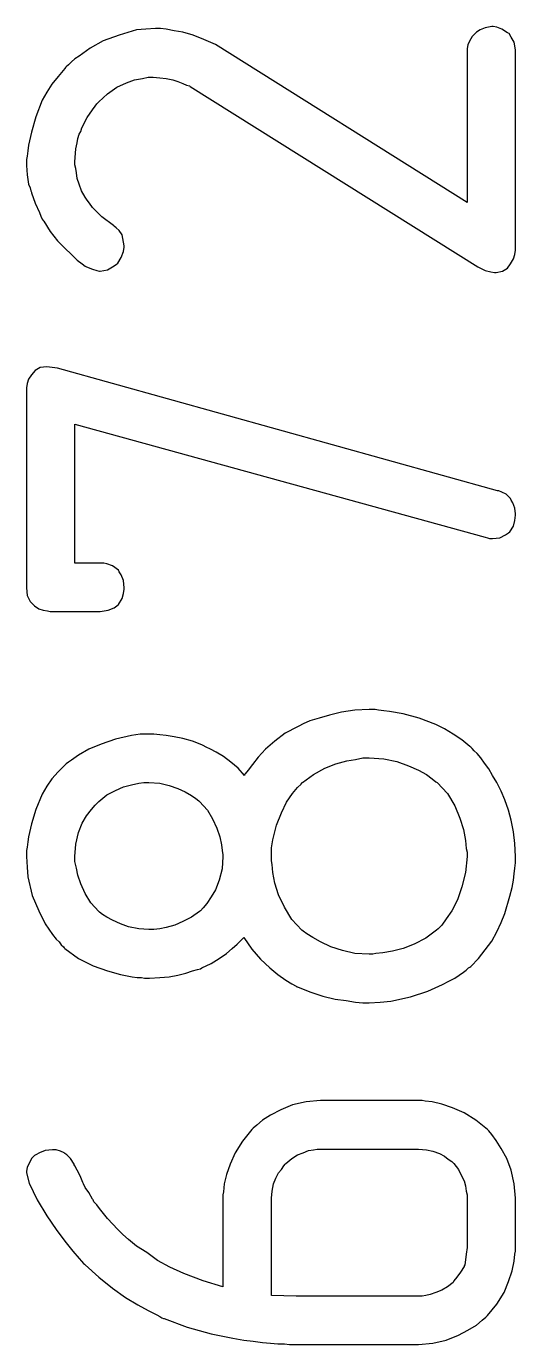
# Model space of a CAD drawing. Header units: inches. Extents: x 0 to 594, y -420 to 0.
# Drawn here: x 161.563 to 162.812, y -67.083 to -63.713 of the extents above; entities that cross this region are included whole.
import ezdxf

# ---------------------------------------------------------------- set-up
doc = ezdxf.new("R2010")
doc.units = ezdxf.units.IN
doc.header["$MEASUREMENT"] = 0

msp = doc.modelspace()

# ---------------------------------------------------------------- linework, layer by layer
at = {"color": 18, "true_color": 0x000000}
for p, q in [((161.844, -63.722), (161.7996, -63.735)), ((161.8681, -63.7202), (161.844, -63.722)), ((161.8922, -63.7183), (161.8681, -63.7202)), ((161.8959, -63.7183), (161.8922, -63.7183)), ((161.9051, -63.7183), (161.8959, -63.7183)), ((161.9199, -63.7202), (161.9051, -63.7183)), ((161.9403, -63.7239), (161.9199, -63.7202)), ((161.9625, -63.7276), (161.9403, -63.7239)), ((162.7217, -63.722), (162.7124, -63.7276)), ((162.7347, -63.7164), (162.7217, -63.722)), ((162.7513, -63.7127), (162.7347, -63.7164)), ((162.755, -63.7127), (162.7513, -63.7127)), ((162.7643, -63.7146), (162.755, -63.7127)), ((162.7772, -63.7202), (162.7643, -63.7146)), ((162.7921, -63.7294), (162.7772, -63.7202)), ((161.7588, -63.7498), (161.7255, -63.7683)), ((161.7996, -63.735), (161.7588, -63.7498)), ((161.9884, -63.735), (161.9625, -63.7276)), ((162.0162, -63.7461), (161.9884, -63.735)), ((162.0458, -63.759), (162.0162, -63.7461)), ((162.6884, -64.1627), (162.0458, -63.759)), ((162.6902, -63.759), (162.6884, -63.7701)), ((162.6976, -63.7442), (162.6902, -63.759)), ((162.7013, -63.7387), (162.6976, -63.7442)), ((162.7087, -63.7313), (162.7013, -63.7387)), ((162.7124, -63.7276), (162.7087, -63.7313)), ((162.7958, -63.7313), (162.7921, -63.7294)), ((162.8013, -63.7405), (162.7958, -63.7313)), ((162.8087, -63.7535), (162.8013, -63.7405)), ((162.8106, -63.7627), (162.8087, -63.7535)), ((161.6977, -63.7887), (161.6866, -63.7961)), ((161.7255, -63.7683), (161.6977, -63.7887)), ((162.6884, -63.7701), (162.6884, -64.1627)), ((162.8124, -63.7738), (162.8106, -63.7627)), ((162.8124, -64.2849), (162.8124, -63.7738)), ((161.6607, -63.8201), (161.644, -63.8405)), ((161.6625, -63.8183), (161.6607, -63.8201)), ((161.6644, -63.8164), (161.6625, -63.8183)), ((161.67, -63.8109), (161.6644, -63.8164)), ((161.6774, -63.8035), (161.67, -63.8109)), ((161.6866, -63.7961), (161.6774, -63.8035)), ((161.6274, -63.8609), (161.6144, -63.8812)), ((161.644, -63.8405), (161.6274, -63.8609)), ((161.794, -63.8683), (161.8181, -63.8572)), ((161.8181, -63.8572), (161.8385, -63.8498)), ((161.8385, -63.8498), (161.8588, -63.8461)), ((161.8588, -63.8461), (161.8736, -63.8424)), ((161.8736, -63.8424), (161.8829, -63.8424)), ((161.8829, -63.8424), (161.8847, -63.8424)), ((161.8847, -63.8424), (161.8866, -63.8424)), ((161.8866, -63.8424), (161.9033, -63.8442)), ((161.9033, -63.8442), (161.9199, -63.8461)), ((161.9199, -63.8461), (161.9366, -63.8498)), ((161.9366, -63.8498), (161.9496, -63.8535)), ((161.9496, -63.8535), (161.9625, -63.859)), ((161.9625, -63.859), (161.9718, -63.8627)), ((161.6144, -63.8812), (161.6033, -63.9016)), ((161.7477, -63.9053), (161.7699, -63.8849)), ((161.7699, -63.8849), (161.794, -63.8683)), ((161.9718, -63.8627), (161.9792, -63.8646)), ((161.9792, -63.8646), (161.981, -63.8664)), ((161.981, -63.8664), (162.7161, -64.3275)), ((161.6033, -63.9016), (161.5866, -63.9442)), ((161.7181, -63.9461), (161.7311, -63.9257)), ((161.7311, -63.9257), (161.7385, -63.9164)), ((161.7385, -63.9164), (161.7422, -63.9109)), ((161.7422, -63.9109), (161.7459, -63.9072)), ((161.7459, -63.9072), (161.7477, -63.9053)), ((161.5866, -63.9442), (161.5755, -63.9831)), ((161.7033, -63.9738), (161.7181, -63.9461)), ((161.5755, -63.9831), (161.5681, -64.0164)), ((161.694, -63.9998), (161.6977, -63.9886)), ((161.6977, -63.9886), (161.7014, -63.9812)), ((161.7014, -63.9812), (161.7033, -63.9757)), ((161.7033, -63.9757), (161.7033, -63.9738)), ((161.5681, -64.0164), (161.5663, -64.0312)), ((161.6866, -64.059), (161.6885, -64.0257)), ((161.6885, -64.0257), (161.6922, -64.0109)), ((161.6922, -64.0109), (161.694, -63.9998)), ((161.5644, -64.0442), (161.5626, -64.0534)), ((161.5626, -64.0534), (161.5626, -64.0683)), ((161.5626, -64.0534), (161.5626, -64.0534)), ((161.5663, -64.0312), (161.5644, -64.0442)), ((161.6866, -64.0664), (161.6866, -64.059)), ((161.5626, -64.0683), (161.5644, -64.0923)), ((161.5644, -64.0923), (161.5681, -64.1164)), ((161.6885, -64.0757), (161.6866, -64.0664)), ((161.6903, -64.0868), (161.6885, -64.0757)), ((161.6922, -64.1016), (161.6903, -64.0868)), ((161.5681, -64.1164), (161.5718, -64.1257)), ((161.5718, -64.1257), (161.5737, -64.1331)), ((161.6977, -64.1164), (161.6922, -64.1016)), ((161.7033, -64.1331), (161.6977, -64.1164)), ((161.5737, -64.1331), (161.5755, -64.1368)), ((161.5755, -64.1368), (161.5755, -64.1386)), ((161.5755, -64.1386), (161.5848, -64.1645)), ((161.5848, -64.1645), (161.5959, -64.1886)), ((161.7125, -64.1497), (161.7033, -64.1331)), ((161.7144, -64.1516), (161.7125, -64.1497)), ((161.7181, -64.1571), (161.7144, -64.1516)), ((161.7237, -64.1645), (161.7181, -64.1571)), ((161.7311, -64.1757), (161.7237, -64.1645)), ((161.5959, -64.1886), (161.5996, -64.1979)), ((161.5996, -64.1979), (161.6033, -64.2053)), ((161.7422, -64.1868), (161.7311, -64.1757)), ((161.7551, -64.1997), (161.7422, -64.1868)), ((161.6033, -64.2053), (161.6051, -64.209)), ((161.6051, -64.209), (161.607, -64.2108)), ((161.607, -64.2108), (161.6237, -64.2368)), ((161.7848, -64.222), (161.7551, -64.1997)), ((161.7866, -64.2238), (161.7848, -64.222)), ((161.7922, -64.2275), (161.7866, -64.2238)), ((161.7996, -64.2349), (161.7922, -64.2275)), ((161.6237, -64.2368), (161.6422, -64.2608)), ((161.6422, -64.2608), (161.6607, -64.2794)), ((161.807, -64.246), (161.7996, -64.2349)), ((161.8125, -64.2738), (161.807, -64.246)), ((161.6607, -64.2794), (161.6774, -64.296)), ((161.6774, -64.296), (161.6922, -64.3108)), ((161.8051, -64.3034), (161.8107, -64.2886)), ((161.8107, -64.2886), (161.8125, -64.2775)), ((161.8125, -64.2775), (161.8125, -64.2738)), ((162.8069, -64.3071), (162.8106, -64.296)), ((162.8106, -64.296), (162.8124, -64.2849)), ((161.6922, -64.3108), (161.7051, -64.3201)), ((161.7051, -64.3201), (161.7125, -64.3256)), ((161.7125, -64.3256), (161.7162, -64.3275)), ((161.7162, -64.3275), (161.7311, -64.3331)), ((161.7311, -64.3331), (161.7422, -64.3368)), ((161.7699, -64.3349), (161.7829, -64.3275)), ((161.7829, -64.3275), (161.7922, -64.3219)), ((161.7922, -64.3219), (161.7959, -64.3182)), ((161.7959, -64.3182), (161.8051, -64.3034)), ((162.7161, -64.3275), (162.7347, -64.3368)), ((162.7791, -64.3386), (162.7921, -64.3312)), ((162.7921, -64.3312), (162.7995, -64.3201)), ((162.7995, -64.3201), (162.8069, -64.3071)), ((161.7422, -64.3368), (161.7496, -64.3386)), ((161.7496, -64.3386), (161.7514, -64.3386)), ((161.7514, -64.3386), (161.7607, -64.3368)), ((161.7607, -64.3368), (161.7699, -64.3349)), ((162.7347, -64.3368), (162.7495, -64.3405)), ((162.7495, -64.3405), (162.7587, -64.3423)), ((162.7587, -64.3423), (162.7624, -64.3423)), ((162.7624, -64.3423), (162.7791, -64.3386)), ((161.5848, -64.5923), (161.5755, -64.6034)), ((161.5977, -64.5849), (161.5848, -64.5923)), ((161.6144, -64.583), (161.5977, -64.5849)), ((161.6422, -64.5867), (161.6144, -64.583)), ((162.7661, -64.8997), (161.6422, -64.5867)), ((161.5644, -64.6256), (161.5626, -64.6367)), ((161.5626, -64.6367), (161.5626, -65.1478)), ((161.5626, -64.6367), (161.5626, -64.6367)), ((161.5681, -64.6145), (161.5644, -64.6256)), ((161.5755, -64.6034), (161.5681, -64.6145)), ((161.6866, -65.0848), (161.6866, -64.7293)), ((161.6866, -64.7293), (162.7347, -65.0182)), ((162.7698, -64.8997), (162.7661, -64.8997)), ((162.7772, -64.9034), (162.7698, -64.8997)), ((162.7884, -64.9089), (162.7772, -64.9034)), ((162.7995, -64.92), (162.7884, -64.9089)), ((162.8013, -64.9237), (162.7995, -64.92)), ((162.805, -64.9311), (162.8013, -64.9237)), ((162.8106, -64.9441), (162.805, -64.9311)), ((162.8124, -64.9589), (162.8106, -64.9441)), ((162.8106, -64.9756), (162.8124, -64.9626)), ((162.8124, -64.9626), (162.8124, -64.9589)), ((162.7865, -65.0126), (162.7939, -65.0071)), ((162.7939, -65.0071), (162.7976, -65.0052)), ((162.7976, -65.0052), (162.8069, -64.9904)), ((162.8069, -64.9904), (162.8106, -64.9756)), ((162.7347, -65.0182), (162.7402, -65.02)), ((162.7402, -65.02), (162.7458, -65.0219)), ((162.7458, -65.0219), (162.7513, -65.0219)), ((162.7513, -65.0219), (162.7532, -65.0219)), ((162.7532, -65.0219), (162.7717, -65.02)), ((162.7717, -65.02), (162.7865, -65.0126)), ((161.7496, -65.0848), (161.6866, -65.0848)), ((161.7514, -65.0848), (161.7496, -65.0848)), ((161.7551, -65.0848), (161.7514, -65.0848)), ((161.7607, -65.0848), (161.7551, -65.0848)), ((161.7681, -65.0867), (161.7607, -65.0848)), ((161.7829, -65.0922), (161.7681, -65.0867)), ((161.7977, -65.1033), (161.7829, -65.0922)), ((161.7996, -65.107), (161.7977, -65.1033)), ((161.8051, -65.1145), (161.7996, -65.107)), ((161.8107, -65.1293), (161.8051, -65.1145)), ((161.8125, -65.1478), (161.8107, -65.1293)), ((161.5626, -65.1478), (161.5644, -65.1681)), ((161.5644, -65.1681), (161.5718, -65.183)), ((161.7977, -65.1904), (161.807, -65.1756)), ((161.807, -65.1756), (161.8107, -65.1626)), ((161.8107, -65.1626), (161.8125, -65.1515)), ((161.8125, -65.1515), (161.8125, -65.1478)), ((161.5718, -65.183), (161.5829, -65.1941)), ((161.5829, -65.1941), (161.594, -65.2015)), ((161.594, -65.2015), (161.6051, -65.2052)), ((161.6051, -65.2052), (161.6163, -65.207)), ((161.6163, -65.207), (161.6237, -65.2089)), ((161.6237, -65.2089), (161.6255, -65.2089)), ((161.6255, -65.2089), (161.7514, -65.2089)), ((161.7514, -65.2089), (161.7718, -65.2052)), ((161.7718, -65.2052), (161.7866, -65.1996)), ((161.7866, -65.1996), (161.794, -65.1941)), ((161.794, -65.1941), (161.7977, -65.1904)), ((162.3366, -65.4737), (162.3106, -65.4811)), ((162.368, -65.4663), (162.3366, -65.4737)), ((162.4014, -65.4607), (162.368, -65.4663)), ((162.4384, -65.4588), (162.4014, -65.4607)), ((162.4402, -65.4588), (162.4384, -65.4588)), ((162.4458, -65.4588), (162.4402, -65.4588)), ((162.4532, -65.4588), (162.4458, -65.4588)), ((162.4625, -65.4607), (162.4532, -65.4588)), ((162.4754, -65.4626), (162.4625, -65.4607)), ((162.4902, -65.4644), (162.4754, -65.4626)), ((162.5254, -65.47), (162.4902, -65.4644)), ((162.5662, -65.4811), (162.5254, -65.47)), ((162.2551, -65.5033), (162.2236, -65.52)), ((162.2588, -65.5014), (162.2551, -65.5033)), ((162.2699, -65.4959), (162.2588, -65.5014)), ((162.2866, -65.4885), (162.2699, -65.4959)), ((162.3106, -65.4811), (162.2866, -65.4885)), ((162.6087, -65.4977), (162.5662, -65.4811)), ((162.631, -65.5088), (162.6087, -65.4977)), ((162.6532, -65.5218), (162.631, -65.5088)), ((161.7903, -65.5348), (161.7533, -65.5477)), ((161.831, -65.5255), (161.7903, -65.5348)), ((161.8533, -65.5218), (161.831, -65.5255)), ((161.8773, -65.5218), (161.8533, -65.5218)), ((161.881, -65.5218), (161.8773, -65.5218)), ((161.8884, -65.5218), (161.881, -65.5218)), ((161.9033, -65.5237), (161.8884, -65.5218)), ((161.9199, -65.5255), (161.9033, -65.5237)), ((161.9403, -65.5292), (161.9199, -65.5255)), ((161.9625, -65.5329), (161.9403, -65.5292)), ((161.9866, -65.5403), (161.9625, -65.5329)), ((162.0107, -65.5496), (161.9866, -65.5403)), ((162.1977, -65.5403), (162.1736, -65.5607)), ((162.2236, -65.52), (162.1977, -65.5403)), ((162.6754, -65.5366), (162.6532, -65.5218)), ((162.6958, -65.5533), (162.6754, -65.5366)), ((161.6959, -65.5755), (161.6774, -65.5885)), ((161.7218, -65.5607), (161.6959, -65.5755)), ((161.7533, -65.5477), (161.7218, -65.5607)), ((162.0144, -65.5514), (162.0107, -65.5496)), ((162.0218, -65.5551), (162.0144, -65.5514)), ((162.0329, -65.5607), (162.0218, -65.5551)), ((162.0477, -65.5681), (162.0329, -65.5607)), ((162.0662, -65.5792), (162.0477, -65.5681)), ((162.0847, -65.594), (162.0662, -65.5792)), ((162.1736, -65.5607), (162.1551, -65.5811)), ((162.6976, -65.5551), (162.6958, -65.5533)), ((162.7013, -65.5588), (162.6976, -65.5551)), ((162.7069, -65.5644), (162.7013, -65.5588)), ((162.7143, -65.5718), (162.7069, -65.5644)), ((162.7235, -65.5829), (162.7143, -65.5718)), ((161.6607, -65.6014), (161.644, -65.6181)), ((161.6625, -65.5996), (161.6607, -65.6014)), ((161.6644, -65.5977), (161.6625, -65.5996)), ((161.67, -65.594), (161.6644, -65.5977)), ((161.6774, -65.5885), (161.67, -65.594)), ((162.1032, -65.6088), (162.0847, -65.594)), ((162.1199, -65.6274), (162.1032, -65.6088)), ((162.1403, -65.5996), (162.1292, -65.6144)), ((162.1551, -65.5811), (162.1403, -65.5996)), ((162.2958, -65.6255), (162.3254, -65.6088)), ((162.3254, -65.6088), (162.3532, -65.5977)), ((162.3532, -65.5977), (162.381, -65.5903)), ((162.381, -65.5903), (162.4032, -65.5866)), ((162.4032, -65.5866), (162.4217, -65.5829)), ((162.4217, -65.5829), (162.4291, -65.5829)), ((162.4291, -65.5829), (162.4347, -65.5829)), ((162.4347, -65.5829), (162.4365, -65.5829)), ((162.4365, -65.5829), (162.4384, -65.5829)), ((162.4384, -65.5829), (162.4754, -65.5848)), ((162.4754, -65.5848), (162.5088, -65.5922)), ((162.5088, -65.5922), (162.5384, -65.6033)), ((162.5384, -65.6033), (162.5643, -65.6144)), ((162.7328, -65.5959), (162.7235, -65.5829)), ((162.7439, -65.6107), (162.7328, -65.5959)), ((162.7532, -65.6274), (162.7439, -65.6107)), ((161.6274, -65.6366), (161.6144, -65.6551)), ((161.644, -65.6181), (161.6274, -65.6366)), ((161.831, -65.6514), (161.8496, -65.6477)), ((161.8496, -65.6477), (161.8625, -65.6459)), ((161.8625, -65.6459), (161.8718, -65.6459)), ((161.8718, -65.6459), (161.8755, -65.6459)), ((161.8755, -65.6459), (161.9033, -65.6477)), ((161.9033, -65.6477), (161.9273, -65.6533)), ((162.1218, -65.6236), (162.1199, -65.6255)), ((162.1199, -65.6255), (162.1199, -65.6274)), ((162.1292, -65.6144), (162.1218, -65.6236)), ((162.2643, -65.6496), (162.2662, -65.6459)), ((162.2662, -65.6459), (162.268, -65.6459)), ((162.268, -65.6459), (162.2958, -65.6255)), ((162.5643, -65.6144), (162.5847, -65.6255)), ((162.5847, -65.6255), (162.5995, -65.6366)), ((162.5995, -65.6366), (162.6087, -65.644)), ((162.6087, -65.644), (162.6124, -65.6459)), ((162.6124, -65.6459), (162.6384, -65.6736)), ((162.7643, -65.6459), (162.7532, -65.6274)), ((162.7754, -65.6681), (162.7643, -65.6459)), ((161.6033, -65.6755), (161.5866, -65.7144)), ((161.6144, -65.6551), (161.6033, -65.6755)), ((161.7477, -65.694), (161.7681, -65.6773)), ((161.7681, -65.6773), (161.7903, -65.6662)), ((161.7903, -65.6662), (161.8107, -65.657)), ((161.8107, -65.657), (161.831, -65.6514)), ((161.9273, -65.6533), (161.9496, -65.6607)), ((161.9496, -65.6607), (161.9681, -65.6699)), ((161.9681, -65.6699), (161.9847, -65.6792)), ((161.9847, -65.6792), (161.9958, -65.6866)), ((162.2273, -65.6959), (162.2421, -65.6736)), ((162.2421, -65.6736), (162.2551, -65.6588)), ((162.2551, -65.6588), (162.2643, -65.6496)), ((162.6384, -65.6736), (162.6569, -65.7051)), ((162.7847, -65.6903), (162.7754, -65.6681)), ((161.5866, -65.7144), (161.5755, -65.7514)), ((161.7162, -65.731), (161.7292, -65.7144)), ((161.7292, -65.7144), (161.7385, -65.7033)), ((161.7385, -65.7033), (161.7459, -65.6959)), ((161.7459, -65.6959), (161.7477, -65.694)), ((161.9958, -65.6866), (162.0033, -65.6922)), ((162.0033, -65.6922), (162.0051, -65.694)), ((162.0051, -65.694), (162.0255, -65.7162)), ((162.2143, -65.7236), (162.2273, -65.6959)), ((162.6569, -65.7051), (162.6699, -65.7366)), ((162.7939, -65.7162), (162.7847, -65.6903)), ((161.7051, -65.7496), (161.7162, -65.731)), ((162.0255, -65.7162), (162.0384, -65.7385)), ((162.0384, -65.7385), (162.0495, -65.7625)), ((162.2014, -65.7551), (162.2143, -65.7236)), ((162.6699, -65.7366), (162.6791, -65.7662)), ((162.8013, -65.7422), (162.7939, -65.7162)), ((162.8069, -65.7718), (162.8013, -65.7422)), ((161.5755, -65.7514), (161.5681, -65.7847)), ((161.6885, -65.8033), (161.6959, -65.7736)), ((161.6959, -65.7736), (161.7051, -65.7496)), ((162.0495, -65.7625), (162.057, -65.7847)), ((162.1921, -65.7921), (162.2014, -65.7551)), ((162.6791, -65.7662), (162.6847, -65.794)), ((162.8106, -65.8014), (162.8069, -65.7718)), ((161.5644, -65.8107), (161.5626, -65.8199)), ((161.5663, -65.7977), (161.5644, -65.8107)), ((161.5681, -65.7847), (161.5663, -65.7977)), ((161.6866, -65.8347), (161.6885, -65.8033)), ((161.6885, -65.8033), (161.6885, -65.8033)), ((162.057, -65.7847), (162.0607, -65.8051)), ((162.0607, -65.8051), (162.0625, -65.8199)), ((162.1884, -65.8125), (162.1921, -65.7921)), ((162.1884, -65.8458), (162.1884, -65.8125)), ((162.1921, -65.7921), (162.1921, -65.7921)), ((162.6847, -65.794), (162.6865, -65.8144)), ((162.6865, -65.8144), (162.6884, -65.8236)), ((162.8124, -65.8347), (162.8106, -65.8014)), ((161.5626, -65.8199), (161.5626, -65.8347)), ((161.5626, -65.8199), (161.5626, -65.8199)), ((161.5626, -65.8347), (161.5644, -65.8625)), ((161.6866, -65.8477), (161.6866, -65.8347)), ((161.6903, -65.8644), (161.6866, -65.8477)), ((162.0625, -65.8199), (162.0644, -65.831)), ((162.0644, -65.8347), (162.0625, -65.8662)), ((162.0644, -65.831), (162.0644, -65.8347)), ((162.1903, -65.8551), (162.1884, -65.8458)), ((162.6884, -65.8347), (162.6847, -65.8755)), ((162.6884, -65.8236), (162.6884, -65.8347)), ((162.8124, -65.8514), (162.8124, -65.8347)), ((161.5644, -65.8625), (161.5663, -65.8866)), ((161.694, -65.8829), (161.6903, -65.8644)), ((161.7014, -65.9051), (161.694, -65.8829)), ((162.0625, -65.8662), (162.0551, -65.8958)), ((162.1921, -65.8755), (162.1903, -65.8551)), ((162.1977, -65.9032), (162.1921, -65.8755)), ((162.6847, -65.8755), (162.6754, -65.9125)), ((162.8069, -65.8958), (162.8087, -65.8792)), ((162.8087, -65.8792), (162.8106, -65.8644)), ((162.8106, -65.8644), (162.8124, -65.8514)), ((161.5663, -65.8866), (161.5774, -65.9347)), ((161.7125, -65.9292), (161.7014, -65.9051)), ((162.0551, -65.8958), (162.0458, -65.9199)), ((162.2069, -65.9329), (162.1977, -65.9032)), ((162.6754, -65.9125), (162.6643, -65.9458)), ((162.7976, -65.9366), (162.8032, -65.9144)), ((162.8032, -65.9144), (162.8069, -65.8958)), ((161.5774, -65.9347), (161.594, -65.9736)), ((161.7274, -65.9532), (161.7125, -65.9292)), ((162.0347, -65.9384), (162.0236, -65.9551)), ((162.0458, -65.9199), (162.0347, -65.9384)), ((162.2217, -65.9644), (162.2069, -65.9329)), ((162.6643, -65.9458), (162.6495, -65.9736)), ((162.7847, -65.981), (162.7976, -65.9366)), ((161.594, -65.9736), (161.6107, -66.0069)), ((161.7477, -65.9755), (161.7274, -65.9532)), ((161.7496, -65.9773), (161.7477, -65.9755)), ((161.757, -65.9829), (161.7496, -65.9773)), ((161.7681, -65.9903), (161.757, -65.9829)), ((162.0051, -65.9755), (161.9847, -65.9903)), ((162.007, -65.9736), (162.0051, -65.9755)), ((162.0144, -65.9662), (162.007, -65.9736)), ((162.0236, -65.9551), (162.0144, -65.9662)), ((162.2403, -65.9958), (162.2217, -65.9644)), ((162.6495, -65.9736), (162.6347, -65.994)), ((162.7754, -66.0032), (162.7847, -65.981)), ((161.6107, -66.0069), (161.6292, -66.0347)), ((161.7829, -65.9977), (161.7681, -65.9903)), ((161.8033, -66.0069), (161.7829, -65.9977)), ((161.8236, -66.0143), (161.8033, -66.0069)), ((161.8496, -66.0199), (161.8236, -66.0143)), ((161.9199, -66.0162), (161.9033, -66.0199)), ((161.9421, -66.0106), (161.9199, -66.0162)), ((161.9625, -66.0014), (161.9421, -66.0106)), ((161.9847, -65.9903), (161.9625, -66.0014)), ((162.2662, -66.0236), (162.2403, -65.9958)), ((162.6236, -66.0106), (162.6143, -66.0199)), ((162.6347, -65.994), (162.6236, -66.0106)), ((162.7643, -66.0273), (162.7754, -66.0032)), ((161.6292, -66.0347), (161.6385, -66.0458)), ((161.6385, -66.0458), (161.6459, -66.0532)), ((161.8755, -66.0218), (161.8496, -66.0199)), ((161.8792, -66.0218), (161.8755, -66.0218)), ((161.8884, -66.0218), (161.8792, -66.0218)), ((161.9033, -66.0199), (161.8884, -66.0218)), ((162.1014, -66.0588), (162.1106, -66.0495)), ((162.1106, -66.0495), (162.1162, -66.044)), ((162.1162, -66.044), (162.1181, -66.0421)), ((162.1181, -66.0421), (162.1384, -66.0717)), ((162.2699, -66.0255), (162.2662, -66.0236)), ((162.2791, -66.0329), (162.2699, -66.0255)), ((162.294, -66.0421), (162.2791, -66.0329)), ((162.3143, -66.0532), (162.294, -66.0421)), ((162.5828, -66.044), (162.5532, -66.0588)), ((162.6106, -66.0236), (162.5828, -66.044)), ((162.6143, -66.0199), (162.6106, -66.0236)), ((162.7347, -66.0736), (162.7513, -66.0514)), ((162.7513, -66.0514), (162.7643, -66.0273)), ((161.6459, -66.0532), (161.6514, -66.0606)), ((161.6514, -66.0606), (161.657, -66.0662)), ((161.657, -66.0662), (161.6588, -66.068)), ((161.6588, -66.068), (161.6607, -66.0699)), ((161.6607, -66.0699), (161.6959, -66.0958)), ((162.0551, -66.0958), (162.0736, -66.0829)), ((162.0736, -66.0829), (162.0884, -66.0699)), ((162.0884, -66.0699), (162.1014, -66.0588)), ((162.1384, -66.0717), (162.1606, -66.0977)), ((162.3403, -66.0662), (162.3143, -66.0532)), ((162.3699, -66.0755), (162.3403, -66.0662)), ((162.4014, -66.0829), (162.3699, -66.0755)), ((162.4384, -66.0847), (162.4014, -66.0829)), ((162.4402, -66.0847), (162.4384, -66.0847)), ((162.4421, -66.0847), (162.4402, -66.0847)), ((162.4477, -66.0847), (162.4421, -66.0847)), ((162.4551, -66.0829), (162.4477, -66.0847)), ((162.4736, -66.081), (162.4551, -66.0829)), ((162.4976, -66.0773), (162.4736, -66.081)), ((162.5254, -66.0699), (162.4976, -66.0773)), ((162.5532, -66.0588), (162.5254, -66.0699)), ((162.718, -66.0958), (162.7347, -66.0736)), ((161.6959, -66.0958), (161.7329, -66.1143)), ((161.7329, -66.1143), (161.7699, -66.1273)), ((162.0107, -66.1199), (162.0347, -66.1088)), ((162.0347, -66.1088), (162.0551, -66.0958)), ((162.1606, -66.0977), (162.1847, -66.1199)), ((162.6921, -66.1199), (162.6958, -66.118)), ((162.6958, -66.118), (162.6976, -66.1162)), ((162.6976, -66.1162), (162.718, -66.0958)), ((161.7699, -66.1273), (161.8033, -66.1366)), ((161.8033, -66.1366), (161.8329, -66.1421)), ((161.8329, -66.1421), (161.8459, -66.144)), ((161.8459, -66.144), (161.857, -66.144)), ((161.857, -66.144), (161.8644, -66.1458)), ((161.8644, -66.1458), (161.8718, -66.1458)), ((161.8718, -66.1458), (161.8755, -66.1458)), ((161.8755, -66.1458), (161.8773, -66.1458)), ((161.8773, -66.1458), (161.9033, -66.144)), ((161.9033, -66.144), (161.9273, -66.1421)), ((161.9273, -66.1421), (161.9496, -66.1384)), ((161.9496, -66.1384), (161.9699, -66.1329)), ((161.9699, -66.1329), (161.9866, -66.1273)), ((161.9866, -66.1273), (161.9995, -66.1236)), ((161.9995, -66.1236), (162.007, -66.1217)), ((162.007, -66.1217), (162.0107, -66.1199)), ((162.1847, -66.1199), (162.2051, -66.1366)), ((162.2051, -66.1366), (162.2255, -66.1514)), ((162.2255, -66.1514), (162.2403, -66.1606)), ((162.6254, -66.1625), (162.6421, -66.1532)), ((162.6421, -66.1532), (162.6569, -66.1458)), ((162.6569, -66.1458), (162.668, -66.1384)), ((162.668, -66.1384), (162.6791, -66.131)), ((162.6791, -66.131), (162.6865, -66.1254)), ((162.6865, -66.1254), (162.6921, -66.1199)), ((162.2403, -66.1606), (162.2514, -66.1662)), ((162.2514, -66.1662), (162.2532, -66.168)), ((162.2532, -66.168), (162.2551, -66.168)), ((162.2551, -66.168), (162.2866, -66.181)), ((162.2866, -66.181), (162.3199, -66.1921)), ((162.5439, -66.194), (162.5884, -66.1791)), ((162.5884, -66.1791), (162.6254, -66.1625)), ((162.3199, -66.1921), (162.3514, -66.1995)), ((162.3514, -66.1995), (162.3791, -66.2032)), ((162.3791, -66.2032), (162.4032, -66.2069)), ((162.4032, -66.2069), (162.4217, -66.2088)), ((162.4217, -66.2088), (162.4291, -66.2088)), ((162.4291, -66.2088), (162.4347, -66.2088)), ((162.4347, -66.2088), (162.4365, -66.2088)), ((162.4365, -66.2088), (162.4384, -66.2088)), ((162.4384, -66.2088), (162.4662, -66.2069)), ((162.4662, -66.2069), (162.4939, -66.2051)), ((162.4939, -66.2051), (162.5439, -66.194)), ((162.2125, -66.4828), (162.1866, -66.4958)), ((162.2421, -66.4699), (162.2125, -66.4828)), ((162.2773, -66.4624), (162.2421, -66.4699)), ((162.3143, -66.4587), (162.2773, -66.4624)), ((162.5643, -66.4587), (162.3143, -66.4587)), ((162.5662, -66.4587), (162.5643, -66.4587)), ((162.568, -66.4587), (162.5662, -66.4587)), ((162.5736, -66.4587), (162.568, -66.4587)), ((162.581, -66.4606), (162.5736, -66.4587)), ((162.5995, -66.4624), (162.581, -66.4606)), ((162.6236, -66.468), (162.5995, -66.4624)), ((162.6513, -66.4773), (162.6236, -66.468)), ((162.681, -66.4902), (162.6513, -66.4773)), ((162.7106, -66.5087), (162.681, -66.4902)), ((162.1514, -66.5217), (162.1421, -66.5291)), ((162.1662, -66.5087), (162.1514, -66.5217)), ((162.1866, -66.4958), (162.1662, -66.5087)), ((162.7402, -66.5328), (162.7106, -66.5087)), ((162.1384, -66.5328), (162.1144, -66.5624)), ((162.1421, -66.5291), (162.1384, -66.5328)), ((162.7439, -66.5365), (162.7402, -66.5328)), ((162.7513, -66.5458), (162.7439, -66.5365)), ((162.7624, -66.5606), (162.7513, -66.5458)), ((161.6107, -66.5865), (161.5959, -66.5921)), ((161.6292, -66.5847), (161.6107, -66.5865)), ((161.6311, -66.5847), (161.6292, -66.5847)), ((161.6385, -66.5847), (161.6311, -66.5847)), ((161.6496, -66.5884), (161.6385, -66.5847)), ((161.6588, -66.5921), (161.6496, -66.5884)), ((162.1144, -66.5624), (162.0958, -66.5921)), ((162.2699, -66.5921), (162.2829, -66.5865)), ((162.2829, -66.5865), (162.2958, -66.5847)), ((162.2958, -66.5847), (162.3051, -66.5828)), ((162.3051, -66.5828), (162.3125, -66.5828)), ((162.3125, -66.5828), (162.3143, -66.5828)), ((162.3143, -66.5828), (162.5643, -66.5828)), ((162.5643, -66.5828), (162.5847, -66.5847)), ((162.5847, -66.5847), (162.6013, -66.5884)), ((162.6013, -66.5884), (162.618, -66.5939)), ((162.7754, -66.581), (162.7624, -66.5606)), ((162.7902, -66.6069), (162.7754, -66.581)), ((161.5718, -66.6143), (161.5644, -66.6291)), ((161.5755, -66.6069), (161.5718, -66.6143)), ((161.5829, -66.5995), (161.5755, -66.6069)), ((161.5866, -66.5976), (161.5829, -66.5995)), ((161.5959, -66.5921), (161.5866, -66.5976)), ((161.6607, -66.5939), (161.6588, -66.5921)), ((161.6663, -66.5976), (161.6607, -66.5939)), ((161.6755, -66.6069), (161.6663, -66.5976)), ((161.6848, -66.6217), (161.6755, -66.6069)), ((161.6848, -66.6235), (161.6848, -66.6217)), ((161.6866, -66.6254), (161.6848, -66.6235)), ((162.0829, -66.6217), (162.0736, -66.6476)), ((162.0958, -66.5921), (162.0829, -66.6217)), ((162.2199, -66.6254), (162.2236, -66.6217)), ((162.2236, -66.6217), (162.2255, -66.6198)), ((162.2255, -66.6198), (162.2403, -66.6069)), ((162.2403, -66.6069), (162.2551, -66.5976)), ((162.2551, -66.5976), (162.2699, -66.5921)), ((162.618, -66.5939), (162.631, -66.6013)), ((162.631, -66.6013), (162.6402, -66.6087)), ((162.6402, -66.6087), (162.6495, -66.6143)), ((162.6495, -66.6143), (162.6532, -66.618)), ((162.6532, -66.618), (162.655, -66.6198)), ((162.655, -66.6198), (162.6661, -66.6347)), ((162.8013, -66.6365), (162.7902, -66.6069)), ((161.5644, -66.6291), (161.5626, -66.6402)), ((161.5626, -66.6402), (161.5626, -66.6439)), ((161.5626, -66.6402), (161.5626, -66.6402)), ((161.5626, -66.6439), (161.57, -66.6698)), ((161.6922, -66.6365), (161.6866, -66.6254)), ((161.6996, -66.6513), (161.6922, -66.6365)), ((161.707, -66.668), (161.6996, -66.6513)), ((162.0736, -66.6476), (162.0681, -66.6717)), ((162.194, -66.6717), (162.1995, -66.6569)), ((162.1995, -66.6569), (162.2069, -66.6439)), ((162.2069, -66.6439), (162.2143, -66.6347)), ((162.2143, -66.6347), (162.2199, -66.6254)), ((162.6661, -66.6347), (162.6736, -66.6495)), ((162.6736, -66.6495), (162.681, -66.6643)), ((162.8087, -66.6717), (162.8013, -66.6365)), ((161.57, -66.6698), (161.5903, -66.7124)), ((161.7088, -66.6717), (161.707, -66.668)), ((161.7125, -66.6809), (161.7088, -66.6717)), ((161.7218, -66.6939), (161.7125, -66.6809)), ((162.0662, -66.6921), (162.0644, -66.6995)), ((162.0681, -66.6717), (162.0662, -66.6921)), ((162.1884, -66.7087), (162.1903, -66.6902)), ((162.1903, -66.6902), (162.194, -66.6717)), ((162.1903, -66.6902), (162.1903, -66.6902)), ((162.681, -66.6643), (162.6847, -66.6772)), ((162.6847, -66.6772), (162.6865, -66.6902)), ((162.6865, -66.6902), (162.6884, -66.6995)), ((162.8124, -66.7087), (162.8087, -66.6717)), ((161.5903, -66.7124), (161.6144, -66.7532)), ((161.7311, -66.7106), (161.7218, -66.6939)), ((161.7329, -66.7124), (161.7311, -66.7106)), ((161.7348, -66.718), (161.7329, -66.7124)), ((161.7422, -66.7254), (161.7348, -66.718)), ((161.7496, -66.7346), (161.7422, -66.7254)), ((162.0644, -66.6995), (162.0644, -66.9346)), ((162.1884, -66.9568), (162.1884, -66.7087)), ((162.6884, -66.6995), (162.6884, -66.8346)), ((162.8124, -66.8439), (162.8124, -66.7087)), ((161.6144, -66.7532), (161.6385, -66.7883)), ((161.7699, -66.7606), (161.7496, -66.7346)), ((161.6385, -66.7883), (161.6607, -66.818)), ((161.7959, -66.7883), (161.7699, -66.7606)), ((161.7996, -66.792), (161.7959, -66.7883)), ((161.8088, -66.8013), (161.7996, -66.792)), ((161.6607, -66.818), (161.6811, -66.8439)), ((161.8236, -66.8143), (161.8088, -66.8013)), ((161.844, -66.8309), (161.8236, -66.8143)), ((161.6811, -66.8439), (161.6977, -66.8624)), ((161.8699, -66.8476), (161.844, -66.8309)), ((161.8977, -66.868), (161.8699, -66.8476)), ((162.6865, -66.8513), (162.6847, -66.8661)), ((162.6884, -66.8346), (162.6865, -66.8513)), ((162.8087, -66.8698), (162.8106, -66.8513)), ((162.8106, -66.8513), (162.8124, -66.8439)), ((161.6977, -66.8624), (161.7033, -66.8698)), ((161.7033, -66.8698), (161.7088, -66.8754)), ((161.7088, -66.8754), (161.7107, -66.8772)), ((161.7107, -66.8772), (161.7125, -66.8791)), ((161.7125, -66.8791), (161.7477, -66.9106)), ((161.9292, -66.8846), (161.8977, -66.868)), ((161.9644, -66.9013), (161.9292, -66.8846)), ((162.681, -66.8828), (162.6717, -66.8976)), ((162.6828, -66.8791), (162.681, -66.8809)), ((162.681, -66.8809), (162.681, -66.8828)), ((162.6847, -66.8661), (162.6828, -66.8791)), ((162.7939, -66.9217), (162.8032, -66.8939)), ((162.8032, -66.8939), (162.8087, -66.8698)), ((161.7477, -66.9106), (161.7829, -66.9383)), ((162.0144, -66.9198), (161.9644, -66.9013)), ((162.0644, -66.9346), (162.0144, -66.9198)), ((162.6532, -66.9235), (162.6384, -66.9346)), ((162.655, -66.9198), (162.6532, -66.9235)), ((162.6624, -66.9106), (162.655, -66.9198)), ((162.6717, -66.8976), (162.6624, -66.9106)), ((162.7828, -66.9494), (162.7939, -66.9217)), ((161.7829, -66.9383), (161.8162, -66.9624)), ((162.2514, -66.9587), (162.1884, -66.9568)), ((162.5643, -66.9587), (162.2514, -66.9587)), ((162.5662, -66.9587), (162.5643, -66.9587)), ((162.5736, -66.9587), (162.5662, -66.9587)), ((162.5828, -66.9568), (162.5736, -66.9587)), ((162.5939, -66.955), (162.5828, -66.9568)), ((162.6087, -66.9494), (162.5939, -66.955)), ((162.6236, -66.9439), (162.6087, -66.9494)), ((162.6384, -66.9346), (162.6236, -66.9439)), ((162.7643, -66.9791), (162.7828, -66.9494)), ((161.8162, -66.9624), (161.8477, -66.9809)), ((161.8477, -66.9809), (161.8736, -66.9957)), ((161.8736, -66.9957), (161.8959, -67.0068)), ((162.7402, -67.0087), (162.7643, -66.9791)), ((161.8959, -67.0068), (161.9033, -67.0105)), ((161.9033, -67.0105), (161.9088, -67.0142)), ((161.9088, -67.0142), (161.9125, -67.0161)), ((161.9125, -67.0161), (161.9144, -67.0161)), ((161.9144, -67.0161), (161.9736, -67.0383)), ((162.7124, -67.0328), (162.7273, -67.0198)), ((162.7273, -67.0198), (162.7365, -67.0124)), ((162.7365, -67.0124), (162.7402, -67.0087)), ((161.9736, -67.0383), (162.0347, -67.055)), ((162.0347, -67.055), (162.0903, -67.0661)), ((162.6347, -67.0716), (162.6661, -67.0587)), ((162.6661, -67.0587), (162.6902, -67.0457)), ((162.6902, -67.0457), (162.7124, -67.0328)), ((162.0903, -67.0661), (162.1181, -67.0716)), ((162.1181, -67.0716), (162.1421, -67.0735)), ((162.1421, -67.0735), (162.1662, -67.0772)), ((162.1662, -67.0772), (162.1866, -67.0791)), ((162.1866, -67.0791), (162.2051, -67.0809)), ((162.2051, -67.0809), (162.2217, -67.0809)), ((162.2217, -67.0809), (162.2347, -67.0828)), ((162.2347, -67.0828), (162.244, -67.0828)), ((162.244, -67.0828), (162.2495, -67.0828)), ((162.2495, -67.0828), (162.2514, -67.0828)), ((162.2514, -67.0828), (162.5643, -67.0828)), ((162.5643, -67.0828), (162.6013, -67.0791)), ((162.6013, -67.0791), (162.6347, -67.0716))]:
    msp.add_line(p, q, dxfattribs=at)

doc.saveas('drawing.dxf')
